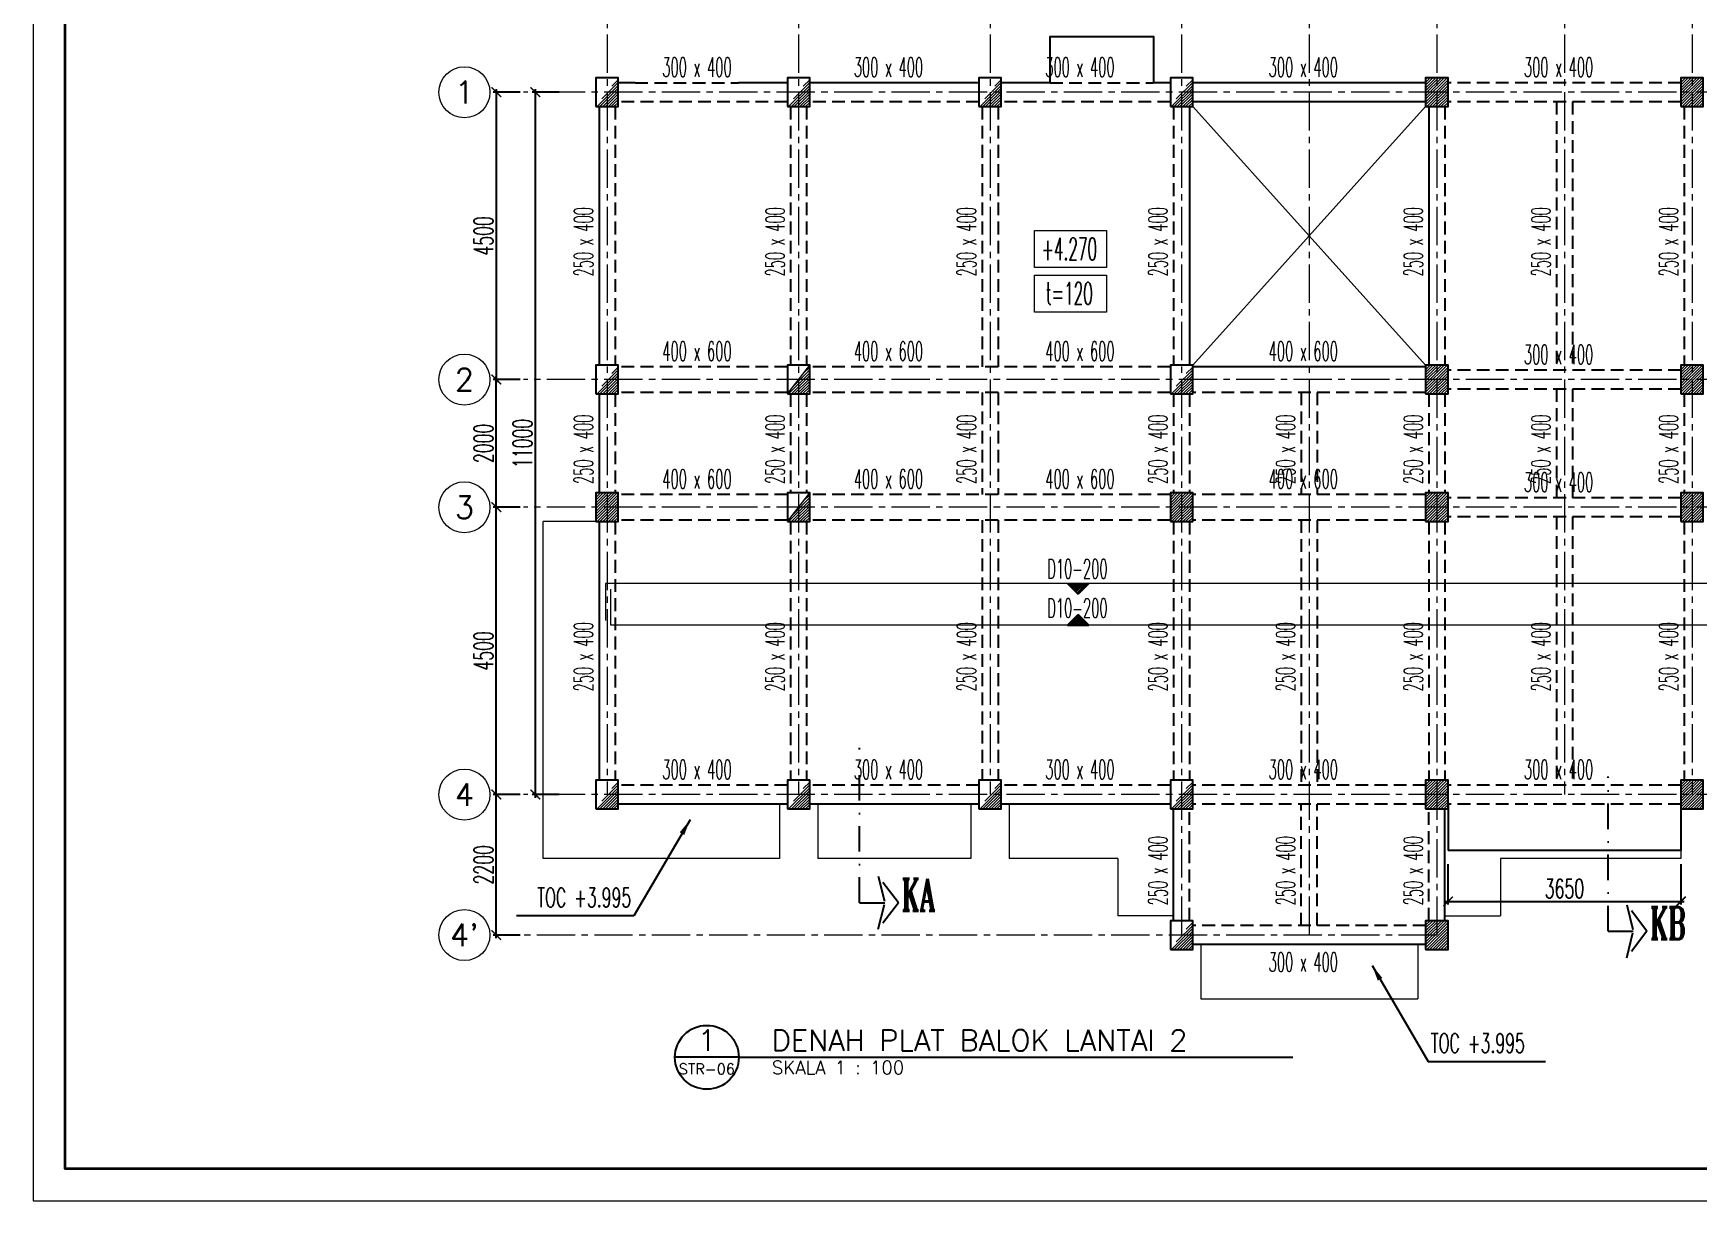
# Model space of a CAD drawing. Header units: inches. Extents: x 266054 to 836293, y -258454 to -102650.
# Drawn here: x 530716 to 556795, y -193548 to -175263 of the extents above; entities that cross this region are included whole.
import ezdxf
from ezdxf.enums import TextEntityAlignment as Align

# ---------------------------------------------------------------- set-up
doc = ezdxf.new("R2010")
doc.units = ezdxf.units.IN
doc.header["$LTSCALE"] = 800
doc.header["$MEASUREMENT"] = 0
for name, pattern in [('CENTER2', [1.125, 0.75, -0.125, 0.125, -0.125]), ('DASHDOT', [1, 0.5, -0.25, 0, -0.25]), ('HIDDEN', [0.375, 0.25, -0.125])]:
    doc.linetypes.add(name, pattern=pattern)
for name, color, linetype, lineweight in [('AS', 8, 'CENTER2', 5), ('BESI', 1, 'Continuous', 13), ('GRS KOP', 1, 'Continuous', 35), ('hacht', 8, 'Continuous', 5), ('kop', 7, 'Continuous', 20), ('lan', 7, 'Continuous', 15), ('NOT', 7, 'Continuous', 15)]:
    doc.layers.add(name, color=color, linetype=linetype, lineweight=lineweight)
for name, color, linetype in [('Balok', 4, 'HIDDEN'), ('HAT', 8, 'Continuous'), ('KOL', 5, 'Continuous'), ('LOGO', 7, 'Continuous'), ('POT', 15, 'DASHDOT'), ('TEXT', 4, 'Continuous')]:
    doc.layers.add(name, color=color, linetype=linetype)
doc.styles.add('BARU', font='arial.ttf')
doc.styles.add('DICK STYLE 100', font='romans.shx', dxfattribs={"width": 0.6, "height": 300})
doc.styles.add('ROMAND', font='romant.shx', dxfattribs={"width": 0.75, "height": 300})
doc.styles.add('ROMANS', font='romans.shx', dxfattribs={"width": 0.8, "height": 0.25})
doc.styles.add('S', font='SIMPLEX', dxfattribs={"width": 1.1})
doc.styles.get("Standard").update_dxf_attribs({"font": 'romans.shx'})
doc.dimstyles.new('100 A', dxfattribs={"dimtxt": 250, "dimasz": 150, "dimexe": 50, "dimexo": 50, "dimgap": 50, "dimtad": 1, "dimdec": 0, "dimrnd": 1, "dimtxsty": 'DICK STYLE 100', "dimblk": 'ARCHTICK', "dimcen": 100, "dimdle": 50, "dimclrd": 18, "dimclre": 18, "dimclrt": 7, "dimadec": 0, "dimazin": 2, "dimtfac": 1, "dimtdec": 0, "dimtix": 1, "dimtmove": 0, "dimatfit": 3, "dimfxl": 0, "dimarcsym": 0})
doc.dimstyles.get("Standard").update_dxf_attribs({"dimtxt": 0.18, "dimasz": 0.18, "dimexe": 0.18, "dimexo": 0.0625, "dimgap": 0.09, "dimtad": 0, "dimtih": 1, "dimtoh": 1, "dimdec": 4, "dimzin": 0, "dimdsep": 46, "dimtxsty": 'Standard', "dimcen": 0.09, "dimadec": 0, "dimazin": 0, "dimtfac": 1, "dimtdec": 4, "dimtofl": 0, "dimtmove": 0, "dimatfit": 3, "dimfxl": 0, "dimtolj": 1, "dimtzin": 0, "dimarcsym": 0})

# ---------------------------------------------------------------- blocks, each defined once
blk = doc.blocks.new('_ArchTick')
at = {"layer": 'LOGO', "color": 0, "const_width": 0.15}
blk.add_lwpolyline([(-0.5, -0.5), (0.5, 0.5)], dxfattribs=at)
blk = doc.blocks.new('*D378')
at = {"layer": 'Defpoints', "color": 0, "ltscale": 5}
for p in [(537971, -182687), (538396, -182687), (538396, -187187)]:
    blk.add_point(p, dxfattribs=at)
at = {"layer": 'hacht', "color": 18, "lineweight": -2, "ltscale": 5}
for p, q in [((538346, -182687), (537921, -182687)), ((537971, -187237), (537971, -182637)), ((538346, -187187), (537921, -187187))]:
    blk.add_line(p, q, dxfattribs=at)
at = {"layer": 'hacht', "color": 18, "lineweight": -2, "ltscale": 5, "xscale": 150, "yscale": 150, "zscale": 150}
for p, rotation in [((537971, -182687), 90), ((537971, -187187), 270)]:
    blk.add_blockref('_ArchTick', p, dxfattribs=dict(at, rotation=rotation))
at = {"layer": 'hacht', "color": 7, "ltscale": 5, "insert": (537771, -184937), "char_height": 300, "attachment_point": 5, "rotation": 90, "style": 'DICK STYLE 100'}
blk.add_mtext('4500', dxfattribs=at)
blk = doc.blocks.new('*D379')
at = {"layer": 'Defpoints', "color": 0, "ltscale": 5}
for p in [(537971, -187187), (538396, -187187), (538396, -189387)]:
    blk.add_point(p, dxfattribs=at)
at = {"layer": 'hacht', "color": 18, "lineweight": -2, "ltscale": 5}
for p, q in [((538346, -187187), (537921, -187187)), ((537971, -189437), (537971, -187137)), ((538346, -189387), (537921, -189387))]:
    blk.add_line(p, q, dxfattribs=at)
at = {"layer": 'hacht', "color": 18, "lineweight": -2, "ltscale": 5, "xscale": 150, "yscale": 150, "zscale": 150}
for p, rotation in [((537971, -187187), 90), ((537971, -189387), 270)]:
    blk.add_blockref('_ArchTick', p, dxfattribs=dict(at, rotation=rotation))
at = {"layer": 'hacht', "color": 7, "ltscale": 5, "insert": (537771, -188287), "char_height": 300, "attachment_point": 5, "rotation": 90, "style": 'DICK STYLE 100'}
blk.add_mtext('2200', dxfattribs=at)
blk = doc.blocks.new('*D380')
at = {"layer": 'Defpoints', "color": 0, "ltscale": 5}
for p in [(537971, -180687), (538396, -180687), (538396, -182687)]:
    blk.add_point(p, dxfattribs=at)
at = {"layer": 'hacht', "color": 18, "lineweight": -2, "ltscale": 5}
for p, q in [((538346, -180687), (537921, -180687)), ((537971, -182737), (537971, -180637)), ((538346, -182687), (537921, -182687))]:
    blk.add_line(p, q, dxfattribs=at)
at = {"layer": 'hacht', "color": 18, "lineweight": -2, "ltscale": 5, "xscale": 150, "yscale": 150, "zscale": 150}
for p, rotation in [((537971, -180687), 90), ((537971, -182687), 270)]:
    blk.add_blockref('_ArchTick', p, dxfattribs=dict(at, rotation=rotation))
at = {"layer": 'hacht', "color": 7, "ltscale": 5, "insert": (537771, -181687), "char_height": 300, "attachment_point": 5, "rotation": 90, "style": 'DICK STYLE 100'}
blk.add_mtext('2000', dxfattribs=at)
blk = doc.blocks.new('*D381')
at = {"layer": 'Defpoints', "color": 0, "ltscale": 5}
for p in [(538396, -176187), (537971, -180687), (538396, -180687)]:
    blk.add_point(p, dxfattribs=at)
at = {"layer": 'hacht', "color": 18, "lineweight": -2, "ltscale": 5}
for p, q in [((538346, -176187), (537921, -176187)), ((537971, -176137), (537971, -180737)), ((538346, -180687), (537921, -180687))]:
    blk.add_line(p, q, dxfattribs=at)
at = {"layer": 'hacht', "color": 18, "lineweight": -2, "ltscale": 5, "xscale": 150, "yscale": 150, "zscale": 150}
for p, rotation in [((537971, -176187), 90), ((537971, -180687), 270)]:
    blk.add_blockref('_ArchTick', p, dxfattribs=dict(at, rotation=rotation))
at = {"layer": 'hacht', "color": 7, "ltscale": 5, "insert": (537771, -178437), "char_height": 300, "attachment_point": 5, "rotation": 90, "style": 'DICK STYLE 100'}
blk.add_mtext('4500', dxfattribs=at)
blk = doc.blocks.new('NAV')
blk.add_circle((0, -0.4), 0.4)
at = {"style": 'S', "width": 0.75, "flags": 4}
blk.add_attdef('AV', text='', height=0.3, dxfattribs=at).set_placement((0, -0.4), align=Align.MIDDLE)
blk = doc.blocks.new('*D382')
at = {"layer": 'Defpoints', "color": 0, "ltscale": 5}
for p in [(539007, -176187), (538582, -187187), (539007, -187187)]:
    blk.add_point(p, dxfattribs=at)
at = {"layer": 'hacht', "color": 18, "lineweight": -2, "ltscale": 5}
for p, q in [((538957, -176187), (538532, -176187)), ((538582, -176137), (538582, -187237)), ((538957, -187187), (538532, -187187))]:
    blk.add_line(p, q, dxfattribs=at)
at = {"layer": 'hacht', "color": 18, "lineweight": -2, "ltscale": 5, "xscale": 150, "yscale": 150, "zscale": 150}
for p, rotation in [((538582, -176187), 90), ((538582, -187187), 270)]:
    blk.add_blockref('_ArchTick', p, dxfattribs=dict(at, rotation=rotation))
at = {"layer": 'hacht', "color": 7, "ltscale": 5, "insert": (538382, -181687), "char_height": 300, "attachment_point": 5, "rotation": 90, "style": 'DICK STYLE 100'}
blk.add_mtext('11000', dxfattribs=at)
blk = doc.blocks.new('*D390')
at = {"layer": 'Defpoints', "color": 0, "ltscale": 5}
for p in [(552882, -188226), (556532, -188226), (556532, -188860)]:
    blk.add_point(p, dxfattribs=at)
at = {"layer": 'hacht', "color": 18, "lineweight": -2, "ltscale": 5}
for p, q in [((552882, -188276), (552882, -188910)), ((556532, -188276), (556532, -188910)), ((552832, -188860), (556582, -188860))]:
    blk.add_line(p, q, dxfattribs=at)
at = {"layer": 'hacht', "color": 18, "lineweight": -2, "ltscale": 5, "xscale": 150, "yscale": 150, "zscale": 150, "rotation": 180}
blk.add_blockref('_ArchTick', (552882, -188860), dxfattribs=at)
at = {"layer": 'hacht', "color": 18, "lineweight": -2, "ltscale": 5, "xscale": 150, "yscale": 150, "zscale": 150}
blk.add_blockref('_ArchTick', (556532, -188860), dxfattribs=at)
at = {"layer": 'hacht', "color": 7, "ltscale": 5, "insert": (554707, -188660), "char_height": 300, "attachment_point": 5, "style": 'DICK STYLE 100'}
blk.add_mtext('3650', dxfattribs=at)
blk = doc.blocks.new('kop')
at = {"layer": 'GRS KOP'}
blk.add_lwpolyline([(1, 54), (83, 54), (83, 1), (1, 1)], close=True, dxfattribs=at)
at = {"layer": 'kop', "color": 7}
for p, q in [((0, 55), (0, 0)), ((0, 0), (84, 0))]:
    blk.add_line(p, q, dxfattribs=at)
at = {"layer": 'kop', "style": 'BARU', "flags": 4}
for p, height in [((73.8, 5.4), 0.35), ((80.303, 5.382), 0.25), ((73.8, 4.9), 0.35), ((80.303, 4.882), 0.25), ((73.8, 4.4), 0.35), ((80.303, 4.382), 0.25)]:
    blk.add_attdef('-', p, '', height=height, dxfattribs=at)
at = {"layer": 'kop', "flags": 4}
for tag, p in [('AR-00', (78.057, 2.648)), ('00', (81.238, 2.647))]:
    blk.add_attdef(tag, text='', height=0.35, dxfattribs=at).set_placement(p, align=Align.MIDDLE)
blk = doc.blocks.new('Ndtpd')
at = {"lineweight": -3}
blk.add_line((0.747, 0), (-0.747, 0), dxfattribs=at)
blk.add_circle((0, 0), 0.747, dxfattribs=at)
at = {"color": 10, "lineweight": -3, "style": 'S', "width": 1.1, "flags": 4}
blk.add_attdef('NO', text='', height=0.5, dxfattribs=at).set_placement((0, 0.148), align=Align.CENTER)
blk.add_attdef('NDTPD', (1.516, 0.148), '', height=0.5, dxfattribs=at)
at = {"color": 5, "lineweight": -3, "style": 'S', "width": 1.1, "flags": 4}
blk.add_attdef('NOLBR', text='', height=0.3, dxfattribs=at).set_placement((0, -0.398), align=Align.CENTER)
blk.add_attdef('SKALA', (1.523, -0.398), '', height=0.3, dxfattribs=at)

msp = doc.modelspace()

# ---------------------------------------------------------------- hatches: boundary and pattern name
at = {"layer": 'hacht', "ltscale": 5}
h = msp.add_hatch(dxfattribs=at)
h.set_pattern_fill('ANSI31', color=256, scale=250, style=0)
h.set_pattern_definition([(45, (221850.445, -3335.423), (-22.097087, 22.097087), [])])
h.paths.add_polyline_path([(539532.3, -176412.3), (539882.3, -176412.3), (539882.3, -175962.3)])
h = msp.add_hatch(dxfattribs=at)
h.set_pattern_fill('ANSI31', color=256, scale=250, style=0)
h.set_pattern_definition([(45, (224850.445, -3335.423), (-22.097087, 22.097087), [])])
h.paths.add_polyline_path([(542532.3, -176412.3), (542882.3, -176412.3), (542882.3, -175962.3)])
h = msp.add_hatch(dxfattribs=at)
h.set_pattern_fill('ANSI31', color=256, scale=250, style=0)
h.set_pattern_definition([(45, (227850.445, -3335.423), (-22.097087, 22.097087), [])])
h.paths.add_polyline_path([(545532.3, -176412.3), (545882.3, -176412.3), (545882.3, -175962.3)])
h = msp.add_hatch(dxfattribs=at)
h.set_pattern_fill('ANSI31', color=256, scale=250, style=0)
h.set_pattern_definition([(45, (230850.445, -3335.423), (-22.097087, 22.097087), [])])
h.paths.add_polyline_path([(548532.3, -176412.3), (548882.3, -176412.3), (548882.3, -175962.3)])
h = msp.add_hatch(dxfattribs=at)
h.set_pattern_fill('ANSI31', color=256, scale=250, style=0)
h.set_pattern_definition([(45, (234850.445, -3335.423), (-22.097087, 22.097087), [])])
h.paths.add_polyline_path([(552882.3, -175962.3), (552532.3, -175962.3), (552532.3, -176412.3), (552882.3, -176412.3)])
h = msp.add_hatch(dxfattribs=at)
h.set_pattern_fill('ANSI31', color=256, scale=250, style=0)
h.set_pattern_definition([(45, (238850.445, -3335.423), (-22.097087, 22.097087), [])])
h.paths.add_polyline_path([(556882.3, -175962.3), (556532.3, -175962.3), (556532.3, -176412.3), (556882.3, -176412.3)])
h = msp.add_hatch(dxfattribs=at)
h.set_pattern_fill('ANSI31', color=256, scale=250, style=0)
h.set_pattern_definition([(45, (221850.445, -7835.423), (-22.097087, 22.097087), [])])
h.paths.add_polyline_path([(539532.3, -180912.3), (539882.3, -180912.3), (539882.3, -180462.3)])
h = msp.add_hatch(dxfattribs=at)
h.set_pattern_fill('ANSI31', color=256, scale=250, style=0)
h.set_pattern_definition([(45, (224850.445, -7835.423), (-22.097087, 22.097087), [])])
h.paths.add_polyline_path([(542532.3, -180912.3), (542882.3, -180912.3), (542882.3, -180462.3)])
h = msp.add_hatch(dxfattribs=at)
h.set_pattern_fill('ANSI31', color=256, scale=250, style=0)
h.set_pattern_definition([(45, (230850.445, -7835.423), (-22.097087, 22.097087), [])])
h.paths.add_polyline_path([(548532.3, -180912.3), (548882.3, -180912.3), (548882.3, -180462.3)])
h = msp.add_hatch(dxfattribs=at)
h.set_pattern_fill('ANSI31', color=256, scale=250, style=0)
h.set_pattern_definition([(45, (234850.445, -7835.423), (-22.097087, 22.097087), [])])
h.paths.add_polyline_path([(552882.3, -180462.3), (552532.3, -180462.3), (552532.3, -180912.3), (552882.3, -180912.3)])
h = msp.add_hatch(dxfattribs=at)
h.set_pattern_fill('ANSI31', color=256, scale=250, style=0)
h.set_pattern_definition([(45, (238850.445, -7835.423), (-22.097087, 22.097087), [])])
h.paths.add_polyline_path([(556882.3, -180462.3), (556532.3, -180462.3), (556532.3, -180912.3), (556882.3, -180912.3)])
h = msp.add_hatch(dxfattribs=at)
h.set_pattern_fill('ANSI31', color=256, scale=250, style=0)
h.set_pattern_definition([(45, (221850.445, -9835.423), (-22.097087, 22.097087), [])])
h.paths.add_polyline_path([(539882.3, -182462.3), (539532.3, -182462.3), (539532.3, -182912.3), (539882.3, -182912.3)])
h = msp.add_hatch(dxfattribs=at)
h.set_pattern_fill('ANSI31', color=256, scale=250, style=0)
h.set_pattern_definition([(45, (224850.445, -9835.423), (-22.097087, 22.097087), [])])
h.paths.add_polyline_path([(542532.3, -182912.3), (542882.3, -182912.3), (542882.3, -182462.3)])
h = msp.add_hatch(dxfattribs=at)
h.set_pattern_fill('ANSI31', color=256, scale=250, style=0)
h.set_pattern_definition([(45, (230850.445, -9835.423), (-22.097087, 22.097087), [])])
h.paths.add_polyline_path([(548882.3, -182462.3), (548532.3, -182462.3), (548532.3, -182912.3), (548882.3, -182912.3)])
h = msp.add_hatch(dxfattribs=at)
h.set_pattern_fill('ANSI31', color=256, scale=250, style=0)
h.set_pattern_definition([(45, (234850.445, -9835.423), (-22.097087, 22.097087), [])])
h.paths.add_polyline_path([(552882.3, -182462.3), (552532.3, -182462.3), (552532.3, -182912.3), (552882.3, -182912.3)])
h = msp.add_hatch(dxfattribs=at)
h.set_pattern_fill('ANSI31', color=256, scale=250, style=0)
h.set_pattern_definition([(45, (238850.445, -9835.423), (-22.097087, 22.097087), [])])
h.paths.add_polyline_path([(556882.3, -182462.3), (556532.3, -182462.3), (556532.3, -182912.3), (556882.3, -182912.3)])
h = msp.add_hatch(dxfattribs=at)
h.set_pattern_fill('ANSI31', color=256, scale=250, style=0)
h.set_pattern_definition([(45, (221850.445, -14335.423), (-22.097087, 22.097087), [])])
h.paths.add_polyline_path([(539532.3, -187412.3), (539882.3, -187412.3), (539882.3, -186962.3)])
h = msp.add_hatch(dxfattribs=at)
h.set_pattern_fill('ANSI31', color=256, scale=250, style=0)
h.set_pattern_definition([(45, (224850.445, -14335.423), (-22.097087, 22.097087), [])])
h.paths.add_polyline_path([(542532.3, -187412.3), (542882.3, -187412.3), (542882.3, -186962.3)])
h = msp.add_hatch(dxfattribs=at)
h.set_pattern_fill('ANSI31', color=256, scale=250, style=0)
h.set_pattern_definition([(45, (227850.445, -14335.423), (-22.097087, 22.097087), [])])
h.paths.add_polyline_path([(545532.3, -187412.3), (545882.3, -187412.3), (545882.3, -186962.3)])
h = msp.add_hatch(dxfattribs=at)
h.set_pattern_fill('ANSI31', color=256, scale=250, style=0)
h.set_pattern_definition([(45, (230850.445, -14335.423), (-22.097087, 22.097087), [])])
h.paths.add_polyline_path([(548532.3, -187412.3), (548882.3, -187412.3), (548882.3, -186962.3)])
h = msp.add_hatch(dxfattribs=at)
h.set_pattern_fill('ANSI31', color=256, scale=250, style=0)
h.set_pattern_definition([(45, (234850.445, -14335.423), (-22.097087, 22.097087), [])])
h.paths.add_polyline_path([(552882.3, -186962.3), (552532.3, -186962.3), (552532.3, -187412.3), (552882.3, -187412.3)])
h = msp.add_hatch(dxfattribs=at)
h.set_pattern_fill('ANSI31', color=256, scale=250, style=0)
h.set_pattern_definition([(45, (238850.445, -14335.423), (-22.097087, 22.097087), [])])
h.paths.add_polyline_path([(556882.3, -186962.3), (556532.3, -186962.3), (556532.3, -187412.3), (556882.3, -187412.3)])
h = msp.add_hatch(dxfattribs=at)
h.set_pattern_fill('ANSI31', color=256, scale=250, style=0)
h.set_pattern_definition([(45, (230850.445, -16535.423), (-22.097087, 22.097087), [])])
h.paths.add_polyline_path([(548532.3, -189612.3), (548882.3, -189612.3), (548882.3, -189162.3)])
h = msp.add_hatch(dxfattribs=at)
h.set_pattern_fill('ANSI31', color=256, scale=250, style=0)
h.set_pattern_definition([(45, (234850.445, -16535.423), (-22.097087, 22.097087), [])])
h.paths.add_polyline_path([(552882.3, -189162.3), (552532.3, -189162.3), (552532.3, -189612.3), (552882.3, -189612.3)])
at = {"layer": 'HAT'}
h = msp.add_hatch(dxfattribs=at)
h.set_pattern_fill('ANSI31', color=256, scale=200, style=0)
h.set_pattern_definition([(45, (-1244291.6, -356825.932), (-17.67766953, 17.67766953), [])])
h.paths.add_polyline_path([(547088.1, -184047), (547253.4, -183881.6), (546922.7, -183881.6)])
h = msp.add_hatch(dxfattribs=at)
h.set_pattern_fill('ANSI31', color=256, scale=200, style=0)
h.set_pattern_definition([(315, (-1244291.6, -11588.894), (-17.67766953, -17.67766953), [])])
h.paths.add_polyline_path([(547088.1, -184367.9), (547253.4, -184533.2), (546922.7, -184533.2)])

# ---------------------------------------------------------------- linework, layer by layer
at = {"layer": 'AS'}
for p, q in [((539707.3, -173483.8), (539707.3, -187187.3)), ((542707.3, -173483.8), (542707.3, -187187.3)), ((545707.3, -173483.8), (545707.3, -187187.3)), ((548707.3, -173483.8), (548707.3, -189387.3)), ((550707.3, -173483.8), (550707.3, -189387.3)), ((552707.3, -173483.8), (552707.3, -189387.3)), ((554707.3, -173483.8), (554707.3, -187187.3)), ((556707.3, -173483.8), (556707.3, -187187.3)), ((562763.3, -176187.3), (538396.1, -176187.3)), ((562763.3, -180687.3), (538396.1, -180687.3)), ((562763.3, -182687.3), (538396.1, -182687.3)), ((562763.3, -187187.3), (538396.1, -187187.3)), ((552707.3, -189387.3), (538396.1, -189387.3))]:
    msp.add_line(p, q, dxfattribs=at)
at = {"layer": 'Balok', "linetype": 'Continuous'}
for p, q in [((540147.3, -176037.3), (539882.3, -176037.3)), ((542532.3, -176037.3), (541767.3, -176037.3)), ((545532.3, -176037.3), (542882.3, -176037.3)), ((546647.3, -176037.3), (545882.3, -176037.3)), ((548532.3, -176037.3), (548267.3, -176037.3)), ((552532.3, -176037.3), (548882.3, -176037.3)), ((539582.3, -176412.3), (539582.3, -180462.3)), ((548832.3, -176412.3), (548832.3, -180462.3)), ((552532.3, -176337.3), (548882.3, -176337.3)), ((552582.3, -176412.3), (552582.3, -180462.3)), ((552532.3, -180487.3), (548882.3, -180487.3)), ((539582.3, -180912.3), (539582.3, -182462.3)), ((539582.3, -182912.3), (539582.3, -186962.3)), ((542532.3, -187337.3), (539882.3, -187337.3)), ((545532.3, -187337.3), (542882.3, -187337.3)), ((548532.3, -187337.3), (545882.3, -187337.3)), ((548582.3, -189162.3), (548582.3, -187412.3)), ((552832.3, -189162.3), (552832.3, -187412.3)), ((552882.3, -187337.3), (552882.3, -188062.3)), ((556532.3, -187337.3), (556532.3, -188062.3)), ((556532.3, -188062.3), (552882.3, -188062.3)), ((552532.3, -189537.3), (548882.3, -189537.3))]:
    msp.add_line(p, q, dxfattribs=at)
at = {"layer": 'Balok'}
for p, q in [((540147.3, -176037.3), (541767.3, -176037.3)), ((546647.3, -176037.3), (548267.3, -176037.3)), ((556532.3, -176037.3), (552882.3, -176037.3)), ((539832.3, -176412.3), (539832.3, -180462.3)), ((542532.3, -176337.3), (539882.3, -176337.3)), ((542582.3, -176412.3), (542582.3, -180462.3)), ((542832.3, -176412.3), (542832.3, -180462.3)), ((545532.3, -176337.3), (542882.3, -176337.3)), ((545582.3, -176412.3), (545582.3, -180487.3)), ((545832.3, -176412.3), (545832.3, -180487.3)), ((548532.3, -176337.3), (545882.3, -176337.3)), ((548582.3, -176412.3), (548582.3, -180462.3)), ((552832.3, -176412.3), (552832.3, -180462.3)), ((556532.3, -176337.3), (552882.3, -176337.3)), ((554582.3, -176337.3), (554582.3, -180537.3)), ((554832.3, -176337.3), (554832.3, -180537.3)), ((556582.3, -176412.3), (556582.3, -180462.3)), ((542532.3, -180487.3), (539882.3, -180487.3)), ((548532.3, -180487.3), (542882.3, -180487.3)), ((556532.3, -180537.3), (552882.3, -180537.3)), ((539832.3, -180912.3), (539832.3, -182462.3)), ((542532.3, -180887.3), (539882.3, -180887.3)), ((542582.3, -180912.3), (542582.3, -182462.3)), ((542832.3, -180912.3), (542832.3, -182462.3)), ((548532.3, -180887.3), (542882.3, -180887.3)), ((545582.3, -180887.3), (545582.3, -182487.3)), ((545832.3, -180887.3), (545832.3, -182487.3)), ((548582.3, -180912.3), (548582.3, -182462.3)), ((548832.3, -180912.3), (548832.3, -182462.3)), ((552532.3, -180887.3), (548882.3, -180887.3)), ((550582.3, -180887.3), (550582.3, -182487.3)), ((550832.3, -180887.3), (550832.3, -182487.3)), ((552582.3, -180912.3), (552582.3, -182462.3)), ((552832.3, -180912.3), (552832.3, -182462.3)), ((556532.3, -180837.3), (552882.3, -180837.3)), ((554582.3, -180837.3), (554582.3, -182537.3)), ((554832.3, -180837.3), (554832.3, -182537.3)), ((556582.3, -180912.3), (556582.3, -182462.3)), ((542532.3, -182487.3), (539882.3, -182487.3)), ((548532.3, -182487.3), (542882.3, -182487.3)), ((552532.3, -182487.3), (548882.3, -182487.3)), ((556532.3, -182537.3), (552882.3, -182537.3)), ((539832.3, -182912.3), (539832.3, -186962.3)), ((542532.3, -182887.3), (539882.3, -182887.3)), ((542582.3, -182912.3), (542582.3, -186962.3)), ((542832.3, -182912.3), (542832.3, -186962.3)), ((548532.3, -182887.3), (542882.3, -182887.3)), ((545582.3, -182887.3), (545582.3, -186962.3)), ((545832.3, -182887.3), (545832.3, -186962.3)), ((548582.3, -182912.3), (548582.3, -186962.3)), ((548832.3, -182912.3), (548832.3, -186962.3)), ((552532.3, -182887.3), (548882.3, -182887.3)), ((550582.3, -182887.3), (550582.3, -187037.3)), ((550832.3, -182887.3), (550832.3, -187037.3)), ((552582.3, -182912.3), (552582.3, -186962.3)), ((552832.3, -182912.3), (552832.3, -186962.3)), ((556532.3, -182837.3), (552882.3, -182837.3)), ((554582.3, -182837.3), (554582.3, -187037.3)), ((554832.3, -182837.3), (554832.3, -187037.3)), ((556582.3, -182912.3), (556582.3, -186962.3)), ((542532.3, -187037.3), (539882.3, -187037.3)), ((545532.3, -187037.3), (542882.3, -187037.3)), ((548532.3, -187037.3), (545882.3, -187037.3)), ((552532.3, -187037.3), (548882.3, -187037.3)), ((556532.3, -187037.3), (552882.3, -187037.3)), ((548832.3, -189162.3), (548832.3, -187412.3)), ((552532.3, -187337.3), (548882.3, -187337.3)), ((550582.3, -189237.3), (550582.3, -187337.3)), ((550832.3, -189237.3), (550832.3, -187337.3)), ((552582.3, -189162.3), (552582.3, -187412.3)), ((556532.3, -187337.3), (552882.3, -187337.3)), ((552532.3, -189237.3), (548882.3, -189237.3))]:
    msp.add_line(p, q, dxfattribs=at)
at = {"layer": 'Balok', "linetype": 'Continuous'}
msp.add_lwpolyline([(546647.3, -176037.3), (546647.3, -175312.3), (548267.3, -175312.3), (548267.3, -176037.3)], dxfattribs=at)
at = {"layer": 'BESI'}
for points in [[(546405.9, -178353.3), (547532.4, -178353.3), (547532.4, -178932.1), (546405.9, -178932.1)], [(546405.9, -179051), (547532.4, -179051), (547532.4, -179629.8), (546405.9, -179629.8)]]:
    msp.add_lwpolyline(points, close=True, dxfattribs=at)
for points in [[(562768.3, -184470), (562768.3, -183883.1), (539681.1, -183883.1), (539681.1, -184460)], [(562670, -183932.2), (562670, -184534.3), (539766.4, -184534.3), (539766.4, -183967.5)]]:
    msp.add_lwpolyline(points, dxfattribs=at)
at = {"layer": 'hacht', "ltscale": 5}
for p, q in [((548882.3, -176412.3), (552532.3, -180462.3)), ((548882.3, -180462.3), (552532.3, -176412.3)), ((542532.3, -180912.3), (542882.3, -180462.3)), ((542532.3, -182912.3), (542882.3, -182462.3))]:
    msp.add_line(p, q, dxfattribs=at)
at = {"layer": 'KOL', "ltscale": 5}
for points in [[(539532.3, -176412.3), (539882.3, -176412.3), (539882.3, -175962.3), (539532.3, -175962.3)], [(542532.3, -176412.3), (542882.3, -176412.3), (542882.3, -175962.3), (542532.3, -175962.3)], [(545532.3, -176412.3), (545882.3, -176412.3), (545882.3, -175962.3), (545532.3, -175962.3)], [(548532.3, -176412.3), (548882.3, -176412.3), (548882.3, -175962.3), (548532.3, -175962.3)], [(552532.3, -176412.3), (552882.3, -176412.3), (552882.3, -175962.3), (552532.3, -175962.3)], [(556532.3, -176412.3), (556882.3, -176412.3), (556882.3, -175962.3), (556532.3, -175962.3)], [(539532.3, -180912.3), (539882.3, -180912.3), (539882.3, -180462.3), (539532.3, -180462.3)], [(542532.3, -180912.3), (542882.3, -180912.3), (542882.3, -180462.3), (542532.3, -180462.3)], [(548532.3, -180912.3), (548882.3, -180912.3), (548882.3, -180462.3), (548532.3, -180462.3)], [(552532.3, -180912.3), (552882.3, -180912.3), (552882.3, -180462.3), (552532.3, -180462.3)], [(556532.3, -180912.3), (556882.3, -180912.3), (556882.3, -180462.3), (556532.3, -180462.3)], [(539532.3, -182912.3), (539882.3, -182912.3), (539882.3, -182462.3), (539532.3, -182462.3)], [(542532.3, -182912.3), (542882.3, -182912.3), (542882.3, -182462.3), (542532.3, -182462.3)], [(548532.3, -182912.3), (548882.3, -182912.3), (548882.3, -182462.3), (548532.3, -182462.3)], [(552532.3, -182912.3), (552882.3, -182912.3), (552882.3, -182462.3), (552532.3, -182462.3)], [(556532.3, -182912.3), (556882.3, -182912.3), (556882.3, -182462.3), (556532.3, -182462.3)], [(539532.3, -187412.3), (539882.3, -187412.3), (539882.3, -186962.3), (539532.3, -186962.3)], [(542532.3, -187412.3), (542882.3, -187412.3), (542882.3, -186962.3), (542532.3, -186962.3)], [(545532.3, -187412.3), (545882.3, -187412.3), (545882.3, -186962.3), (545532.3, -186962.3)], [(548532.3, -187412.3), (548882.3, -187412.3), (548882.3, -186962.3), (548532.3, -186962.3)], [(552532.3, -187412.3), (552882.3, -187412.3), (552882.3, -186962.3), (552532.3, -186962.3)], [(556532.3, -187412.3), (556882.3, -187412.3), (556882.3, -186962.3), (556532.3, -186962.3)], [(548532.3, -189612.3), (548882.3, -189612.3), (548882.3, -189162.3), (548532.3, -189162.3)], [(552532.3, -189612.3), (552882.3, -189612.3), (552882.3, -189162.3), (552532.3, -189162.3)]]:
    msp.add_lwpolyline(points, close=True, dxfattribs=at)
at = {"layer": 'lan'}
for p, q in [((538707.3, -188187.3), (538707.3, -182912.3)), ((539582.3, -182912.3), (538707.3, -182912.3)), ((542407.3, -187337.3), (542407.3, -188187.3)), ((543007.3, -187337.3), (543007.3, -188187.3)), ((545407.3, -187337.3), (545407.3, -188187.3)), ((546007.3, -187337.3), (546007.3, -188187.3)), ((542407.3, -188187.3), (538707.3, -188187.3)), ((545407.3, -188187.3), (543007.3, -188187.3)), ((547707.3, -188187.3), (546007.3, -188187.3)), ((547707.3, -188187.3), (547707.3, -189087.3)), ((548582.3, -189087.3), (547707.3, -189087.3)), ((552832.3, -189087.3), (553707.3, -189087.3)), ((549007.3, -189537.3), (549007.3, -190387.3)), ((552407.3, -189537.3), (552407.3, -190387.3)), ((549007.3, -190387.3), (552407.3, -190387.3))]:
    msp.add_line(p, q, dxfattribs=at)
msp.add_lwpolyline([(556532.3, -187337.3), (556532.3, -188187.3), (553707.3, -188187.3), (553707.3, -189087.3)], dxfattribs=at)
at = {"layer": 'NOT', "lineweight": -3}
msp.add_line((541770.3, -191301.5), (550449.3, -191301.5), dxfattribs=at)
at = {"layer": 'POT', "linetype": 'DASHDOT'}
for p, q in [((543664.2, -188881.3, 1574.9), (543664.2, -186456.5, 1574.9)), ((555391.2, -189327.4), (555391.2, -186902.6)), ((544270.3, -188881.3, 1574.9), (543956.7, -188465.5, 1574.9)), ((543956.7, -188465.5, 1574.9), (544058.1, -188881.3, 1574.9)), ((543664.2, -188881.3, 1574.9), (544058.1, -188881.3, 1574.9)), ((544270.3, -188881.3, 1574.9), (543956.7, -189297.1, 1574.9)), ((543956.7, -189297.1, 1574.9), (544058.1, -188881.3, 1574.9)), ((555997.3, -189327.4), (555683.7, -188911.6)), ((555683.7, -188911.6), (555785.1, -189327.4)), ((555391.2, -189327.4), (555785.1, -189327.4)), ((555997.3, -189327.4), (555683.7, -189743.2)), ((555683.7, -189743.2), (555785.1, -189327.4))]:
    msp.add_line(p, q, dxfattribs=at)
at = {"layer": 'TEXT'}
for p, q in [((546922.9, -183881.8), (547088.1, -184047)), ((546922.9, -183881.8), (547253.2, -183881.8)), ((547253.2, -183881.8), (547088.1, -184047)), ((546922.9, -184533), (547088.1, -184367.9)), ((547253.2, -184533), (547088.1, -184367.9)), ((546922.9, -184533), (547253.2, -184533))]:
    msp.add_line(p, q, dxfattribs=at)

# ---------------------------------------------------------------- block references
at = {"layer": 'kop', "xscale": 500, "yscale": 500, "zscale": 500}
msp.add_blockref('kop', (530716.5, -193548), dxfattribs=at)
at = {"layer": 'NOT'}
ref = msp.add_blockref('NAV', (537471.1, -175787.3), dxfattribs=dict(at, xscale=1000, yscale=1000, zscale=1000))
ref.add_attrib('AV', '1', dxfattribs={"layer": '0', "height": 350, "flags": 4}).set_placement((537471.1, -176187.3), align=Align.MIDDLE)
ref = msp.add_blockref('NAV', (537471.1, -180287.3), dxfattribs=dict(at, xscale=1000, yscale=1000, zscale=1000))
ref.add_attrib('AV', '2', dxfattribs={"layer": '0', "height": 350, "flags": 4}).set_placement((537471.1, -180687.3), align=Align.MIDDLE)
ref = msp.add_blockref('NAV', (537471.1, -182287.3), dxfattribs=dict(at, xscale=1000, yscale=1000, zscale=1000))
ref.add_attrib('AV', '3', dxfattribs={"layer": '0', "height": 350, "flags": 4}).set_placement((537471.1, -182687.3), align=Align.MIDDLE)
ref = msp.add_blockref('NAV', (537471.1, -186787.3), dxfattribs=dict(at, xscale=1000, yscale=1000, zscale=1000))
ref.add_attrib('AV', '4', dxfattribs={"layer": '0', "height": 350, "flags": 4}).set_placement((537471.1, -187187.3), align=Align.MIDDLE)
ref = msp.add_blockref('NAV', (537471.1, -188987.3), dxfattribs=dict(at, xscale=1000, yscale=1000, zscale=1000))
ref.add_attrib('AV', "4'", dxfattribs={"layer": '0', "height": 350, "flags": 4}).set_placement((537471.1, -189387.3), align=Align.MIDDLE)
at = {"layer": 'NOT', "lineweight": -3}
ref = msp.add_blockref('Ndtpd', (541270.3, -191301.5), dxfattribs=dict(at, xscale=669.3440428376198, yscale=669.3440428376198, zscale=669.3440428380154))
ref.add_attrib('NO', '1', dxfattribs={"layer": '0', "lineweight": -3, "height": 333.3, "flags": 4}).set_placement((541270, -191202.7), align=Align.CENTER)
ref.add_attrib('NDTPD', 'DENAH PLAT BALOK LANTAI 2', (542285.1, -191202.7), dxfattribs={"layer": '0', "lineweight": -3, "height": 333.333, "flags": 4})
ref.add_attrib('NOLBR', 'STR-06', dxfattribs={"layer": '0', "lineweight": -3, "height": 166.67, "flags": 4}).set_placement((541270, -191568.1), align=Align.CENTER)
ref.add_attrib('SKALA', 'SKALA 1 : 100', (542289.9, -191568.1), dxfattribs={"layer": '0', "lineweight": -3, "height": 208.333, "flags": 4})

# ---------------------------------------------------------------- texts
at = {"layer": 'Balok', "style": 'ROMANS', "width": 0.5}
msp.add_text('300 x 400', height=300, dxfattribs=at).set_placement((546571.9, -175943.3))
at = {"layer": 'TEXT'}
for s, height, style, width, p in [('300 x 400', 300, 'ROMANS', 0.5, (540571.9, -175943.3)), ('300 x 400', 300, 'ROMANS', 0.5, (543571.9, -175943.3)), ('300 x 400', 300, 'ROMANS', 0.5, (550071.9, -175943.3)), ('300 x 400', 300, 'ROMANS', 0.5, (554071.9, -175943.3)), ('400 x 600', 300, 'ROMANS', 0.5, (540571.9, -180393.3)), ('400 x 600', 300, 'ROMANS', 0.5, (543571.9, -180393.3)), ('400 x 600', 300, 'ROMANS', 0.5, (546571.9, -180393.3)), ('400 x 600', 300, 'ROMANS', 0.5, (550071.9, -180393.3)), ('300 x 400', 300, 'ROMANS', 0.5, (554071.9, -180443.3)), ('400 x 600', 300, 'ROMANS', 0.5, (540571.9, -182393.3)), ('400 x 600', 300, 'ROMANS', 0.5, (543571.9, -182393.3)), ('400 x 600', 300, 'ROMANS', 0.5, (546571.9, -182393.3)), ('400 x 600', 300, 'ROMANS', 0.5, (550071.9, -182393.3)), ('300 x 400', 300, 'ROMANS', 0.5, (554071.9, -182443.3)), ('300 x 400', 300, 'ROMANS', 0.5, (540571.9, -186943.3)), ('300 x 400', 300, 'ROMANS', 0.5, (543571.9, -186943.3)), ('300 x 400', 300, 'ROMANS', 0.5, (546571.9, -186943.3)), ('300 x 400', 300, 'ROMANS', 0.5, (550071.9, -186943.3)), ('300 x 400', 300, 'ROMANS', 0.5, (554071.9, -186943.3)), ('KA', 500, 'ROMAND', 0.6, (544316.9, -189006, 1574.9)), ('KB', 500, 'ROMAND', 0.6, (556043.8, -189452.1)), ('300 x 400', 300, 'ROMANS', 0.5, (550071.9, -189960.4))]:
    msp.add_text(s, height=height, dxfattribs=dict(at, style=style, width=width)).set_placement(p)
at = {"layer": 'TEXT', "style": 'ROMANS', "width": 0.5}
for p in [(539488.3, -179072.7), (542488.3, -179072.7), (545488.3, -179072.7), (548488.3, -179072.7), (552488.3, -179072.7), (554488.3, -179072.7), (556488.3, -179072.7), (539488.3, -182322.7), (542488.3, -182322.7), (545488.3, -182322.7), (548488.3, -182322.7), (550488.3, -182322.7), (552488.3, -182322.7), (554488.3, -182322.7), (556488.3, -182322.7), (539488.3, -185572.7), (542488.3, -185572.7), (545488.3, -185572.7), (548488.3, -185572.7), (550488.3, -185572.7), (552488.3, -185572.7), (554488.3, -185572.7), (556488.3, -185572.7), (548488.3, -188922.7), (550488.3, -188922.7), (552488.3, -188922.7)]:
    msp.add_text('250 x 400', height=300, rotation=90, dxfattribs=at).set_placement(p)
for s, height, p in [('+4.270', 350, (546949.4, -178640.8)), ('t=120', 350, (546949.4, -179338.4)), ('D10-200', 300, (547076, -183652.4)), ('D10-200', 300, (547076, -184264.9))]:
    msp.add_text(s, height=height, dxfattribs=at).set_placement(p, align=Align.MIDDLE)
at = {"layer": 'TEXT', "char_height": 300, "style": 'ROMANS'}
for insert, attachment_point in [((540085.1, -188800), 6), ((552613.1, -191080.2), 4)]:
    msp.add_mtext('{\\W0.6;TOC +3.995}', dxfattribs=dict(at, insert=insert, attachment_point=attachment_point))

# ---------------------------------------------------------------- dimensions: what is measured, and where the dimension line sits
at = {"layer": 'hacht', "ltscale": 5}
for base, p1, p2, angle, picture, middle in [((537971.1, -180687.3), (538396.1, -176187.3), (538396.1, -180687.3), 270, '*D381', (537971.1, -178437.3)), ((538582.4, -187187.3), (539007.4, -176187.3), (539007.4, -187187.3), 270, '*D382', (538582.4, -181687.3)), ((537971.1, -180687.3), (538396.1, -182687.3), (538396.1, -180687.3), 90, '*D380', (537971.1, -181687.3)), ((537971.1, -182687.3), (538396.1, -187187.3), (538396.1, -182687.3), 90, '*D378', (537971.1, -184937.3)), ((537971.1, -187187.3), (538396.1, -189387.3), (538396.1, -187187.3), 90, '*D379', (537971.1, -188287.3))]:
    dim = msp.add_linear_dim(base=base, p1=p1, p2=p2, angle=angle, dimstyle='100 A', dxfattribs=at)
    dim.commit()
    dim.dimension.update_dxf_attribs({"geometry": picture, "text_midpoint": middle, "dimtype": 160})
dim = msp.add_linear_dim(base=(556532.3, -188859.9), p1=(552882.3, -188225.6), p2=(556532.3, -188225.6), dimstyle='100 A', dxfattribs=at)
dim.commit()
dim.dimension.update_dxf_attribs({"geometry": '*D390', "text_midpoint": (554707.3, -188659.9)})

# ---------------------------------------------------------------- leaders
at = {"layer": 'HAT'}
for points in [[(541006.4, -187583.6), (540124.7, -189087.4), (538286.1, -189087.4)], [(551691.7, -189863.8), (552573.4, -191367.5), (554412, -191367.5)]]:
    msp.add_leader(points, dimstyle='Standard', override={"dimscale": 1, "dimasz": 250, "dimtad": 0, "dimlfac": 0.1}, dxfattribs=at)

doc.saveas('drawing.dxf')
